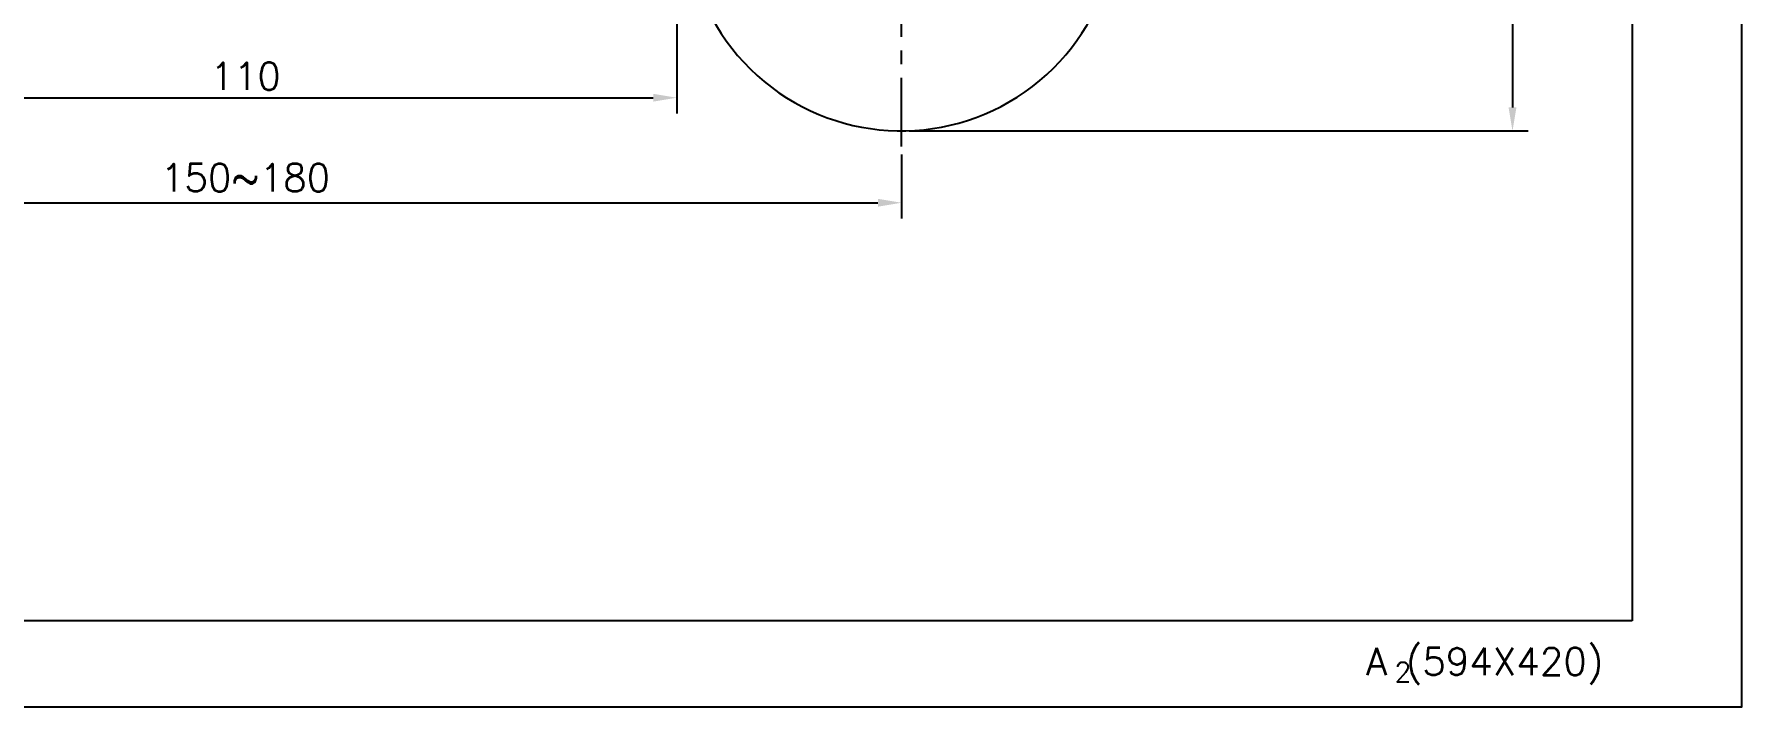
# Model space of a CAD drawing. Extents: x 6471 to 7065, y -5206 to -4786.
# Drawn here: x 6846.8 to 7064.8, y -5206.2 to -5120.3 of the extents above; entities that cross this region are included whole.
import ezdxf

# ---------------------------------------------------------------- set-up
doc = ezdxf.new("R2010")
doc.units = 0
doc.header["$LTSCALE"] = 7
doc.header["$MEASUREMENT"] = 0
doc.linetypes.add('CENTER', pattern=[2, 1.25, -0.25, 0.25, -0.25])
doc.layers.get('0').update_dxf_attribs({"color": 2, "linetype": 'CONTINUOUS'})
for name, color, linetype in [('CL', 1, 'CENTER'), ('D', 2, 'CONTINUOUS'), ('DWG', 7, 'CONTINUOUS'), ('TXT', 4, 'CONTINUOUS')]:
    doc.layers.add(name, color=color, linetype=linetype)
doc.styles.add('GHS', font='ROMANS.shx', dxfattribs={"bigfont": 'GHS.shx'})

msp = doc.modelspace()

# ---------------------------------------------------------------- linework, layer by layer
at = {"linetype": 'Continuous'}
msp.add_lwpolyline([(6470.77, -5206.18), (7064.77, -5206.18), (7064.77, -4786.18), (6470.77, -4786.18)], close=True, dxfattribs=at)
at = {"layer": 'CL'}
msp.add_line((6957.51, -5134.68), (6957.51, -5075.68), dxfattribs=at)
at = {"layer": 'D'}
for p, q in [((7035.5, -4989.23), (7035.5, -5129.68)), ((6928.83, -5075.95), (6928.83, -5130.45)), ((6821.83, -5128.45), (6925.83, -5128.45)), ((6958.51, -5132.68), (7037.5, -5132.68)), ((6957.51, -5135.68), (6957.51, -5143.85)), ((6793.15, -5141.85), (6954.51, -5141.85))]:
    msp.add_line(p, q, dxfattribs=at)
for points in [[(6925.83, -5127.95), (6925.83, -5128.95), (6928.83, -5128.45)], [(7035, -5129.68), (7036, -5129.68), (7035.5, -5132.68)], [(6954.51, -5141.35), (6954.51, -5142.35), (6957.51, -5141.85)]]:
    msp.add_solid(points, dxfattribs=at)
at = {"layer": 'DWG'}
msp.add_arc((6957.51, -5105.18), 27.5, 150.8723, 99.1281, dxfattribs=at)
at = {"layer": 'TXT', "color": 4}
msp.add_line((7050.77, -4805.18), (7050.77, -5195.18), dxfattribs=at)
at = {"layer": 'TXT', "color": 4, "linetype": 'Continuous'}
msp.add_line((7050.77, -5195.18), (6496.77, -5195.18), dxfattribs=at)

# ---------------------------------------------------------------- texts
at = {"color": 7, "style": 'GHS'}
for s, height, p in [('A (594X420)', 3.5, (7016.79, -5202.15)), ('2', 2.5, (7020.44, -5202.98))]:
    msp.add_text(s, height=height, dxfattribs=at).set_placement(p)
at = {"layer": 'D', "char_height": 3.5, "attachment_point": 5, "style": 'GHS'}
for s, insert in [('\\A1;110', (6873.8, -5125.7)), ('150~180', (6873.8, -5138.65))]:
    msp.add_mtext(s, dxfattribs=dict(at, insert=insert))

doc.saveas('drawing.dxf')
